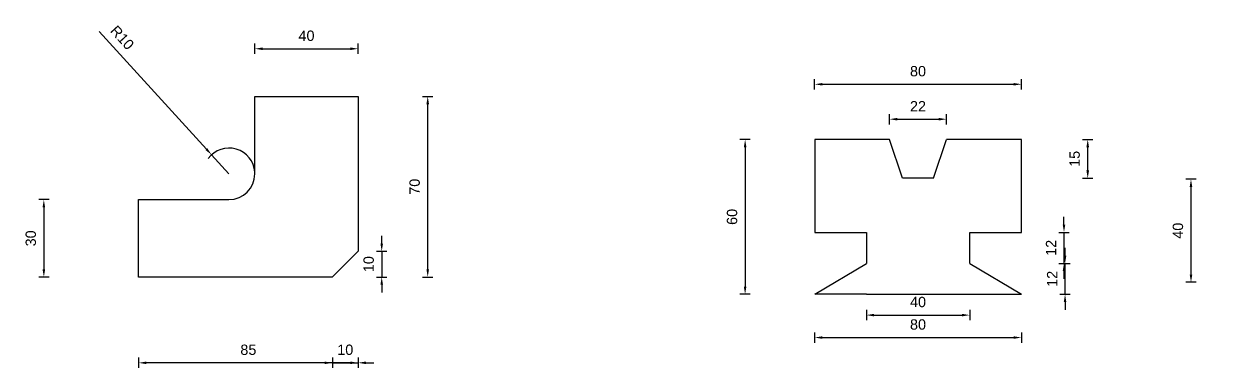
# Model space of a CAD drawing. Header units: millimetres. Extents: x 2100 to 32787, y 24082 to 35493.
# Drawn here: x 4507.9 to 4973.1, y 26552.8 to 26686.1 of the extents above; entities that cross this region are included whole.
import ezdxf

# ---------------------------------------------------------------- set-up
doc = ezdxf.new("R2010")
doc.units = ezdxf.units.MM
doc.linetypes.add('HIDDEN2', pattern=[4.7625, 3.175, -1.5875])
doc.layers.get('Defpoints').update_dxf_attribs({"color": 231, "linetype": 'HIDDEN2'})
doc.layers.add('ÖLÇÜ', color=181, linetype='Continuous')
doc.styles.get("Standard").update_dxf_attribs({"font": 'arial.ttf'})
doc.dimstyles.new('ISO-25', dxfattribs={"dimtxt": 4, "dimasz": 3, "dimexe": 2, "dimexo": 0.625, "dimgap": 3, "dimtad": 1, "dimtxsty": 'Standard', "dimcen": 2.5, "dimadec": 0, "dimazin": 0, "dimtfac": 1, "dimtix": 1, "dimtmove": 0, "dimatfit": 0, "dimfxl": 2, "dimfxlon": 1, "dimarcsym": 0})

# ---------------------------------------------------------------- blocks, each defined once
blk = doc.blocks.new('*D1642')
at = {"layer": 'Defpoints', "color": 0, "lineweight": 70, "ltscale": 3, "transparency": 16777216}
for p in [(4637.21, 26676.51), (4597.21, 26658.03), (4637.21, 26658.03)]:
    blk.add_point(p, dxfattribs=at)
at = {"layer": 'ÖLÇÜ', "color": 0, "lineweight": -2, "ltscale": 3, "transparency": 16777216}
for p, q in [((4597.21, 26674.51), (4597.21, 26678.51)), ((4600.21, 26676.51), (4634.21, 26676.51)), ((4637.21, 26674.51), (4637.21, 26678.51))]:
    blk.add_line(p, q, dxfattribs=at)
at = {"layer": 'ÖLÇÜ', "color": 0, "lineweight": 70, "ltscale": 3, "transparency": 16777216}
for points in [[(4600.21, 26677.01), (4600.21, 26676.01), (4597.21, 26676.51)], [(4634.21, 26677.01), (4634.21, 26676.01), (4637.21, 26676.51)]]:
    blk.add_solid(points, dxfattribs=at)
at = {"layer": 'ÖLÇÜ', "color": 0, "ltscale": 3, "transparency": 16777216, "insert": (4617.21, 26681.55), "char_height": 4, "attachment_point": 5}
blk.add_mtext('40', dxfattribs=at)
blk = doc.blocks.new('*D1643')
at = {"layer": 'Defpoints', "color": 0, "lineweight": 70, "ltscale": 3, "transparency": 16777216}
for p in [(4637.21, 26658.03), (4664.13, 26658.03), (4635.21, 26588.03)]:
    blk.add_point(p, dxfattribs=at)
at = {"layer": 'ÖLÇÜ', "color": 0, "lineweight": -2, "ltscale": 3, "transparency": 16777216}
for p, q in [((4662.13, 26658.03), (4666.13, 26658.03)), ((4664.13, 26591.03), (4664.13, 26655.03)), ((4662.13, 26588.03), (4666.13, 26588.03))]:
    blk.add_line(p, q, dxfattribs=at)
at = {"layer": 'ÖLÇÜ', "color": 0, "lineweight": 70, "ltscale": 3, "transparency": 16777216}
for points in [[(4663.63, 26655.03), (4664.63, 26655.03), (4664.13, 26658.03)], [(4663.63, 26591.03), (4664.63, 26591.03), (4664.13, 26588.03)]]:
    blk.add_solid(points, dxfattribs=at)
at = {"layer": 'ÖLÇÜ', "color": 0, "ltscale": 3, "transparency": 16777216, "insert": (4659.08, 26623.03), "char_height": 4, "attachment_point": 5, "rotation": 90}
blk.add_mtext('70', dxfattribs=at)
blk = doc.blocks.new('*D1644')
at = {"layer": 'Defpoints', "color": 0, "lineweight": 70, "ltscale": 3, "transparency": 16777216}
for p in [(4637.21, 26598.03), (4627.21, 26588.03), (4646.33, 26588.03)]:
    blk.add_point(p, dxfattribs=at)
at = {"layer": 'ÖLÇÜ', "color": 0, "lineweight": -2, "ltscale": 3, "transparency": 16777216}
for p, q in [((4646.33, 26601.03), (4646.33, 26604.03)), ((4644.33, 26598.03), (4648.33, 26598.03)), ((4646.33, 26598.03), (4646.33, 26588.03)), ((4644.33, 26588.03), (4648.33, 26588.03)), ((4646.33, 26585.03), (4646.33, 26582.03))]:
    blk.add_line(p, q, dxfattribs=at)
at = {"layer": 'ÖLÇÜ', "color": 0, "lineweight": 70, "ltscale": 3, "transparency": 16777216}
for points in [[(4645.83, 26601.03), (4646.83, 26601.03), (4646.33, 26598.03)], [(4645.83, 26585.03), (4646.83, 26585.03), (4646.33, 26588.03)]]:
    blk.add_solid(points, dxfattribs=at)
at = {"layer": 'ÖLÇÜ', "color": 0, "ltscale": 3, "transparency": 16777216, "insert": (4641.29, 26593.03), "char_height": 4, "attachment_point": 5, "rotation": 90}
blk.add_mtext('10', dxfattribs=at)
blk = doc.blocks.new('*D1645')
at = {"layer": 'Defpoints', "color": 0, "lineweight": 70, "ltscale": 3, "transparency": 16777216}
for p in [(4627.21, 26588.03), (4637.21, 26588.03), (4637.21, 26554.79)]:
    blk.add_point(p, dxfattribs=at)
at = {"layer": 'ÖLÇÜ', "color": 0, "lineweight": -2, "ltscale": 3, "transparency": 16777216}
for p, q in [((4624.21, 26554.79), (4621.21, 26554.79)), ((4627.21, 26556.79), (4627.21, 26552.79)), ((4627.21, 26554.79), (4637.21, 26554.79)), ((4637.21, 26556.79), (4637.21, 26552.79)), ((4640.21, 26554.79), (4643.21, 26554.79))]:
    blk.add_line(p, q, dxfattribs=at)
at = {"layer": 'ÖLÇÜ', "color": 0, "lineweight": 70, "ltscale": 3, "transparency": 16777216}
for points in [[(4624.21, 26555.29), (4624.21, 26554.29), (4627.21, 26554.79)], [(4640.21, 26555.29), (4640.21, 26554.29), (4637.21, 26554.79)]]:
    blk.add_solid(points, dxfattribs=at)
at = {"layer": 'ÖLÇÜ', "color": 0, "ltscale": 3, "transparency": 16777216, "insert": (4632.21, 26559.83), "char_height": 4, "attachment_point": 5}
blk.add_mtext('10', dxfattribs=at)
blk = doc.blocks.new('*D1646')
at = {"layer": 'Defpoints', "color": 0, "lineweight": 70, "ltscale": 3, "transparency": 16777216}
for p in [(4552.21, 26588.03), (4637.21, 26588.03), (4552.21, 26554.79)]:
    blk.add_point(p, dxfattribs=at)
at = {"layer": 'ÖLÇÜ', "color": 0, "lineweight": -2, "ltscale": 3, "transparency": 16777216}
for p, q in [((4552.21, 26556.79), (4552.21, 26552.79)), ((4634.21, 26554.79), (4555.21, 26554.79)), ((4637.21, 26556.79), (4637.21, 26552.79))]:
    blk.add_line(p, q, dxfattribs=at)
at = {"layer": 'ÖLÇÜ', "color": 0, "lineweight": 70, "ltscale": 3, "transparency": 16777216}
for points in [[(4555.21, 26555.29), (4555.21, 26554.29), (4552.21, 26554.79)], [(4634.21, 26555.29), (4634.21, 26554.29), (4637.21, 26554.79)]]:
    blk.add_solid(points, dxfattribs=at)
at = {"layer": 'ÖLÇÜ', "color": 0, "ltscale": 3, "transparency": 16777216, "insert": (4594.71, 26559.83), "char_height": 4, "attachment_point": 5}
blk.add_mtext('85', dxfattribs=at)
blk = doc.blocks.new('*D1647')
at = {"layer": 'Defpoints', "color": 0, "lineweight": 70, "ltscale": 3, "transparency": 16777216}
for p in [(4552.21, 26618.03), (4515.55, 26588.03), (4552.21, 26588.03)]:
    blk.add_point(p, dxfattribs=at)
at = {"layer": 'ÖLÇÜ', "color": 0, "lineweight": -2, "ltscale": 3, "transparency": 16777216}
for p, q in [((4517.55, 26618.03), (4513.55, 26618.03)), ((4515.55, 26615.03), (4515.55, 26591.03)), ((4517.55, 26588.03), (4513.55, 26588.03))]:
    blk.add_line(p, q, dxfattribs=at)
at = {"layer": 'ÖLÇÜ', "color": 0, "lineweight": 70, "ltscale": 3, "transparency": 16777216}
for points in [[(4515.05, 26615.03), (4516.05, 26615.03), (4515.55, 26618.03)], [(4515.05, 26591.03), (4516.05, 26591.03), (4515.55, 26588.03)]]:
    blk.add_solid(points, dxfattribs=at)
at = {"layer": 'ÖLÇÜ', "color": 0, "ltscale": 3, "transparency": 16777216, "insert": (4510.5, 26603.03), "char_height": 4, "attachment_point": 5, "rotation": 90}
blk.add_mtext('30', dxfattribs=at)
blk = doc.blocks.new('*D1587')
at = {"layer": 'Defpoints', "color": 0, "lineweight": 70, "ltscale": 3, "transparency": 16777216}
for p in [(4580.47, 26635.42), (4587.21, 26628.03)]:
    blk.add_point(p, dxfattribs=at)
at = {"layer": 'ÖLÇÜ', "color": 0, "lineweight": -2, "ltscale": 3, "transparency": 16777216}
for p, q in [((4578.45, 26637.63), (4536.91, 26683.17)), ((4587.21, 26628.03), (4580.47, 26635.42))]:
    blk.add_line(p, q, dxfattribs=at)
blk.add_arc((4587.21, 26628.03), 10, 3.581, 143.8284, dxfattribs=at)
at = {"layer": 'ÖLÇÜ', "color": 0, "lineweight": 70, "ltscale": 3, "transparency": 16777216}
blk.add_solid([(4578.82, 26637.97), (4578.08, 26637.3), (4580.47, 26635.42)], dxfattribs=at)
at = {"layer": 'ÖLÇÜ', "color": 0, "ltscale": 3, "transparency": 16777216, "insert": (4545.87, 26680.82), "char_height": 4, "attachment_point": 5, "rotation": 312.3692}
blk.add_mtext('R10', dxfattribs=at)
blk = doc.blocks.new('*D1675')
at = {"layer": 'Defpoints', "color": 0, "lineweight": 70, "transparency": 16777216}
for p in [(4833.9, 26593.35), (4873.9, 26593.35), (4873.9, 26573.29)]:
    blk.add_point(p, dxfattribs=at)
at = {"layer": 'ÖLÇÜ', "color": 0, "lineweight": -2, "transparency": 16777216}
for p, q in [((4833.9, 26575.29), (4833.9, 26571.29)), ((4836.9, 26573.29), (4870.9, 26573.29)), ((4873.9, 26575.29), (4873.9, 26571.29))]:
    blk.add_line(p, q, dxfattribs=at)
at = {"layer": 'ÖLÇÜ', "color": 0, "lineweight": 70, "transparency": 16777216}
for points in [[(4836.9, 26573.79), (4836.9, 26572.79), (4833.9, 26573.29)], [(4870.9, 26573.79), (4870.9, 26572.79), (4873.9, 26573.29)]]:
    blk.add_solid(points, dxfattribs=at)
at = {"layer": 'ÖLÇÜ', "color": 0, "transparency": 16777216, "insert": (4853.9, 26578.34), "char_height": 4, "attachment_point": 5}
blk.add_mtext('40', dxfattribs=at)
blk = doc.blocks.new('*D1676')
at = {"layer": 'Defpoints', "color": 0, "lineweight": 70, "transparency": 16777216}
for p in [(4813.9, 26581.35), (4893.9, 26581.35), (4893.9, 26564.59)]:
    blk.add_point(p, dxfattribs=at)
at = {"layer": 'ÖLÇÜ', "color": 0, "lineweight": -2, "transparency": 16777216}
for p, q in [((4813.9, 26566.59), (4813.9, 26562.59)), ((4816.9, 26564.59), (4890.9, 26564.59)), ((4893.9, 26566.59), (4893.9, 26562.59))]:
    blk.add_line(p, q, dxfattribs=at)
at = {"layer": 'ÖLÇÜ', "color": 0, "lineweight": 70, "transparency": 16777216}
for points in [[(4816.9, 26565.09), (4816.9, 26564.09), (4813.9, 26564.59)], [(4890.9, 26565.09), (4890.9, 26564.09), (4893.9, 26564.59)]]:
    blk.add_solid(points, dxfattribs=at)
at = {"layer": 'ÖLÇÜ', "color": 0, "transparency": 16777216, "insert": (4853.9, 26569.63), "char_height": 4, "attachment_point": 5}
blk.add_mtext('80', dxfattribs=at)
blk = doc.blocks.new('*D1677')
at = {"layer": 'Defpoints', "color": 0, "lineweight": 70, "transparency": 16777216}
for p in [(4864.9, 26649.22), (4842.9, 26641.35), (4864.9, 26641.35)]:
    blk.add_point(p, dxfattribs=at)
at = {"layer": 'ÖLÇÜ', "color": 0, "lineweight": -2, "transparency": 16777216}
for p, q in [((4842.9, 26647.22), (4842.9, 26651.22)), ((4845.9, 26649.22), (4861.9, 26649.22)), ((4864.9, 26647.22), (4864.9, 26651.22))]:
    blk.add_line(p, q, dxfattribs=at)
at = {"layer": 'ÖLÇÜ', "color": 0, "lineweight": 70, "transparency": 16777216}
for points in [[(4845.9, 26649.72), (4845.9, 26648.72), (4842.9, 26649.22)], [(4861.9, 26649.72), (4861.9, 26648.72), (4864.9, 26649.22)]]:
    blk.add_solid(points, dxfattribs=at)
at = {"layer": 'ÖLÇÜ', "color": 0, "transparency": 16777216, "insert": (4853.9, 26654.23), "char_height": 4, "attachment_point": 5}
blk.add_mtext('22', dxfattribs=at)
blk = doc.blocks.new('*D1678')
at = {"layer": 'Defpoints', "color": 0, "lineweight": 70, "transparency": 16777216}
for p in [(4893.9, 26662.76), (4813.9, 26641.35), (4893.9, 26641.35)]:
    blk.add_point(p, dxfattribs=at)
at = {"layer": 'ÖLÇÜ', "color": 0, "lineweight": -2, "transparency": 16777216}
for p, q in [((4813.9, 26660.76), (4813.9, 26664.76)), ((4816.9, 26662.76), (4890.9, 26662.76)), ((4893.9, 26660.76), (4893.9, 26664.76))]:
    blk.add_line(p, q, dxfattribs=at)
at = {"layer": 'ÖLÇÜ', "color": 0, "lineweight": 70, "transparency": 16777216}
for points in [[(4816.9, 26663.26), (4816.9, 26662.26), (4813.9, 26662.76)], [(4890.9, 26663.26), (4890.9, 26662.26), (4893.9, 26662.76)]]:
    blk.add_solid(points, dxfattribs=at)
at = {"layer": 'ÖLÇÜ', "color": 0, "transparency": 16777216, "insert": (4853.9, 26667.8), "char_height": 4, "attachment_point": 5}
blk.add_mtext('80', dxfattribs=at)
blk = doc.blocks.new('*D1679')
at = {"layer": 'Defpoints', "color": 0, "lineweight": 70, "transparency": 16777216}
for p in [(4813.9, 26641.35), (4786.98, 26581.35), (4813.9, 26581.35)]:
    blk.add_point(p, dxfattribs=at)
at = {"layer": 'ÖLÇÜ', "color": 0, "lineweight": -2, "transparency": 16777216}
for p, q in [((4788.98, 26641.35), (4784.98, 26641.35)), ((4786.98, 26638.35), (4786.98, 26584.35)), ((4788.98, 26581.35), (4784.98, 26581.35))]:
    blk.add_line(p, q, dxfattribs=at)
at = {"layer": 'ÖLÇÜ', "color": 0, "lineweight": 70, "transparency": 16777216}
for points in [[(4786.48, 26638.35), (4787.48, 26638.35), (4786.98, 26641.35)], [(4786.48, 26584.35), (4787.48, 26584.35), (4786.98, 26581.35)]]:
    blk.add_solid(points, dxfattribs=at)
at = {"layer": 'ÖLÇÜ', "color": 0, "transparency": 16777216, "insert": (4781.94, 26611.35), "char_height": 4, "attachment_point": 5, "rotation": 90}
blk.add_mtext('60', dxfattribs=at)
blk = doc.blocks.new('*D1680')
at = {"layer": 'Defpoints', "color": 0, "lineweight": 70, "transparency": 16777216}
for p in [(4873.9, 26605.35), (4873.9, 26593.35), (4910.4, 26593.35)]:
    blk.add_point(p, dxfattribs=at)
at = {"layer": 'ÖLÇÜ', "color": 0, "lineweight": -2, "transparency": 16777216}
for p, q in [((4910.4, 26608.35), (4910.4, 26611.35)), ((4908.4, 26605.35), (4912.4, 26605.35)), ((4910.4, 26605.35), (4910.4, 26593.35)), ((4908.4, 26593.35), (4912.4, 26593.35)), ((4910.4, 26590.35), (4910.4, 26587.35))]:
    blk.add_line(p, q, dxfattribs=at)
at = {"layer": 'ÖLÇÜ', "color": 0, "lineweight": 70, "transparency": 16777216}
for points in [[(4909.9, 26608.35), (4910.9, 26608.35), (4910.4, 26605.35)], [(4909.9, 26590.35), (4910.9, 26590.35), (4910.4, 26593.35)]]:
    blk.add_solid(points, dxfattribs=at)
at = {"layer": 'ÖLÇÜ', "color": 0, "transparency": 16777216, "insert": (4905.39, 26599.35), "char_height": 4, "attachment_point": 5, "rotation": 90}
blk.add_mtext('12', dxfattribs=at)
blk = doc.blocks.new('*D1681')
at = {"layer": 'Defpoints', "color": 0, "lineweight": 70, "transparency": 16777216}
for p in [(4873.9, 26593.35), (4910.81, 26593.35), (4873.9, 26581.35)]:
    blk.add_point(p, dxfattribs=at)
at = {"layer": 'ÖLÇÜ', "color": 0, "lineweight": -2, "transparency": 16777216}
for p, q in [((4910.81, 26596.35), (4910.81, 26599.35)), ((4908.81, 26593.35), (4912.81, 26593.35)), ((4910.81, 26581.35), (4910.81, 26593.35)), ((4908.81, 26581.35), (4912.81, 26581.35)), ((4910.81, 26578.35), (4910.81, 26575.35))]:
    blk.add_line(p, q, dxfattribs=at)
at = {"layer": 'ÖLÇÜ', "color": 0, "lineweight": 70, "transparency": 16777216}
for points in [[(4910.31, 26596.35), (4911.31, 26596.35), (4910.81, 26593.35)], [(4910.31, 26578.35), (4911.31, 26578.35), (4910.81, 26581.35)]]:
    blk.add_solid(points, dxfattribs=at)
at = {"layer": 'ÖLÇÜ', "color": 0, "transparency": 16777216, "insert": (4905.81, 26587.35), "char_height": 4, "attachment_point": 5, "rotation": 90}
blk.add_mtext('12', dxfattribs=at)
blk = doc.blocks.new('*D1682')
at = {"layer": 'Defpoints', "color": 0, "lineweight": 70, "transparency": 16777216}
for p in [(4859.9, 26641.35), (4919.59, 26641.35), (4859.9, 26626.35)]:
    blk.add_point(p, dxfattribs=at)
at = {"layer": 'ÖLÇÜ', "color": 0, "lineweight": -2, "transparency": 16777216}
for p, q in [((4917.59, 26641.35), (4921.59, 26641.35)), ((4919.59, 26629.35), (4919.59, 26638.35)), ((4917.59, 26626.35), (4921.59, 26626.35))]:
    blk.add_line(p, q, dxfattribs=at)
at = {"layer": 'ÖLÇÜ', "color": 0, "lineweight": 70, "transparency": 16777216}
for points in [[(4919.09, 26638.35), (4920.09, 26638.35), (4919.59, 26641.35)], [(4919.09, 26629.35), (4920.09, 26629.35), (4919.59, 26626.35)]]:
    blk.add_solid(points, dxfattribs=at)
at = {"layer": 'ÖLÇÜ', "color": 0, "transparency": 16777216, "insert": (4914.55, 26633.85), "char_height": 4, "attachment_point": 5, "rotation": 90}
blk.add_mtext('15', dxfattribs=at)
blk = doc.blocks.new('*D1595')
at = {"layer": 'Defpoints', "color": 0, "lineweight": 70, "transparency": 16777216}
for p in [(4973.1, 26625.99), (4959.56, 26585.99), (4973.1, 26585.99)]:
    blk.add_point(p, dxfattribs=at)
at = {"layer": 'ÖLÇÜ', "color": 0, "lineweight": -2, "transparency": 16777216}
for p, q in [((4961.56, 26625.99), (4957.56, 26625.99)), ((4959.56, 26622.99), (4959.56, 26588.99)), ((4961.56, 26585.99), (4957.56, 26585.99))]:
    blk.add_line(p, q, dxfattribs=at)
at = {"layer": 'ÖLÇÜ', "color": 0, "lineweight": 70, "transparency": 16777216}
for points in [[(4959.06, 26622.99), (4960.06, 26622.99), (4959.56, 26625.99)], [(4959.06, 26588.99), (4960.06, 26588.99), (4959.56, 26585.99)]]:
    blk.add_solid(points, dxfattribs=at)
at = {"layer": 'ÖLÇÜ', "color": 0, "transparency": 16777216, "insert": (4954.52, 26605.99), "char_height": 4, "attachment_point": 5, "rotation": 90}
blk.add_mtext('40', dxfattribs=at)

msp = doc.modelspace()

# ---------------------------------------------------------------- linework, layer by layer
at = {"ltscale": 0.2}
for p, q in [((4597.207, 26658.028), (4637.207, 26658.028)), ((4597.207, 26628.028), (4597.207, 26658.028)), ((4637.207, 26658.028), (4637.207, 26598.028)), ((4552.207, 26588.028), (4552.207, 26618.028)), ((4552.207, 26618.028), (4587.207, 26618.028)), ((4637.207, 26598.028), (4627.207, 26588.028)), ((4627.207, 26588.028), (4552.207, 26588.028))]:
    msp.add_line(p, q, dxfattribs=at)
for p, q in [((4842.903, 26641.347), (4813.903, 26641.347)), ((4813.903, 26641.347), (4813.903, 26605.347)), ((4847.903, 26626.347), (4842.903, 26641.347)), ((4859.903, 26626.347), (4864.903, 26641.347)), ((4893.903, 26641.347), (4864.903, 26641.347)), ((4893.903, 26621.347), (4893.903, 26641.347)), ((4859.903, 26626.347), (4847.903, 26626.347)), ((4847.903, 26626.347), (4847.903, 26626.347)), ((4859.903, 26626.347), (4859.903, 26626.347)), ((4893.903, 26605.347), (4893.903, 26621.347)), ((4893.903, 26621.347), (4893.903, 26621.347)), ((4813.903, 26605.347), (4833.903, 26605.347)), ((4833.903, 26605.347), (4833.903, 26593.347)), ((4873.903, 26593.347), (4873.903, 26605.347)), ((4873.903, 26605.347), (4893.903, 26605.347)), ((4813.903, 26581.347), (4833.903, 26593.347)), ((4833.903, 26593.347), (4833.903, 26593.347)), ((4873.903, 26593.347), (4893.903, 26581.347)), ((4833.903, 26581.347), (4813.903, 26581.347)), ((4833.903, 26581.347), (4833.903, 26581.347)), ((4833.903, 26581.347), (4873.903, 26581.347)), ((4873.903, 26581.347), (4873.903, 26581.347)), ((4873.903, 26581.347), (4893.903, 26581.347))]:
    msp.add_line(p, q)
msp.add_arc((4587.207, 26628.028), 10, 270, 0, dxfattribs=at)

# ---------------------------------------------------------------- dimensions: what is measured, and where the dimension line sits
at = {"layer": 'ÖLÇÜ', "ltscale": 3}
dim = msp.add_radius_dim(center=(4587.207, 26628.028), mpoint=(4580.468, 26635.416), dimstyle='ISO-25', dxfattribs=at)
dim.commit()
dim.dimension.update_dxf_attribs({"geometry": '*D1587', "text_midpoint": (4542.149, 26677.426), "dimtype": 164})
for base, p1, p2, picture, middle in [((4637.207, 26676.51), (4597.207, 26658.028), (4637.207, 26658.028), '*D1642', (4617.207, 26681.553)), ((4552.207, 26554.787), (4637.207, 26588.028), (4552.207, 26588.028), '*D1646', (4594.707, 26559.829)), ((4637.207, 26554.787), (4627.207, 26588.028), (4637.207, 26588.028), '*D1645', (4632.207, 26559.829))]:
    dim = msp.add_linear_dim(base=base, p1=p1, p2=p2, dimstyle='ISO-25', dxfattribs=at)
    dim.commit()
    dim.dimension.update_dxf_attribs({"geometry": picture, "text_midpoint": middle})
at = {"layer": 'ÖLÇÜ'}
for base, p1, p2, picture, middle in [((4893.903, 26662.76), (4813.903, 26641.347), (4893.903, 26641.347), '*D1678', (4853.903, 26667.802)), ((4864.903, 26649.219), (4842.903, 26641.347), (4864.903, 26641.347), '*D1677', (4853.903, 26654.227)), ((4873.903, 26573.294), (4833.903, 26593.347), (4873.903, 26593.347), '*D1675', (4853.903, 26578.336)), ((4893.903, 26564.589), (4813.903, 26581.347), (4893.903, 26581.347), '*D1676', (4853.903, 26569.631))]:
    dim = msp.add_linear_dim(base=base, p1=p1, p2=p2, dimstyle='ISO-25', dxfattribs=at)
    dim.commit()
    dim.dimension.update_dxf_attribs({"geometry": picture, "text_midpoint": middle})
at = {"layer": 'ÖLÇÜ', "ltscale": 3}
for base, p1, p2, picture, middle in [((4664.127, 26658.028), (4635.207, 26588.028), (4637.207, 26658.028), '*D1643', (4659.084, 26623.028)), ((4515.548, 26588.028), (4552.207, 26618.028), (4552.207, 26588.028), '*D1647', (4510.505, 26603.028)), ((4646.331, 26588.028), (4637.207, 26598.028), (4627.207, 26588.028), '*D1644', (4641.289, 26593.028))]:
    dim = msp.add_linear_dim(base=base, p1=p1, p2=p2, angle=90, dimstyle='ISO-25', dxfattribs=at)
    dim.commit()
    dim.dimension.update_dxf_attribs({"geometry": picture, "text_midpoint": middle})
at = {"layer": 'ÖLÇÜ'}
for base, p1, p2, picture, middle in [((4786.978, 26581.347), (4813.903, 26641.347), (4813.903, 26581.347), '*D1679', (4781.936, 26611.347)), ((4919.593, 26641.347), (4859.903, 26626.347), (4859.903, 26641.347), '*D1682', (4914.551, 26633.847)), ((4959.559, 26585.989), (4973.096, 26625.989), (4973.096, 26585.989), '*D1595', (4954.517, 26605.989)), ((4910.397, 26593.347), (4873.903, 26605.347), (4873.903, 26593.347), '*D1680', (4905.389, 26599.347)), ((4910.814, 26593.347), (4873.903, 26581.347), (4873.903, 26593.347), '*D1681', (4905.806, 26587.347))]:
    dim = msp.add_linear_dim(base=base, p1=p1, p2=p2, angle=90, dimstyle='ISO-25', dxfattribs=at)
    dim.commit()
    dim.dimension.update_dxf_attribs({"geometry": picture, "text_midpoint": middle})

doc.saveas('drawing.dxf')
